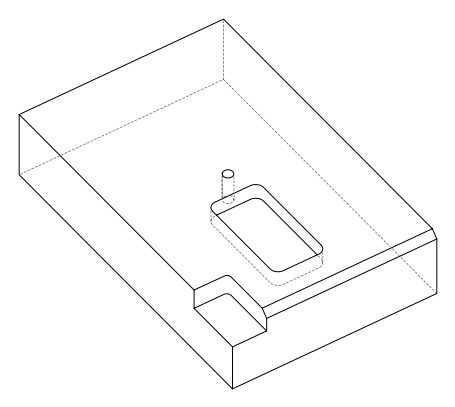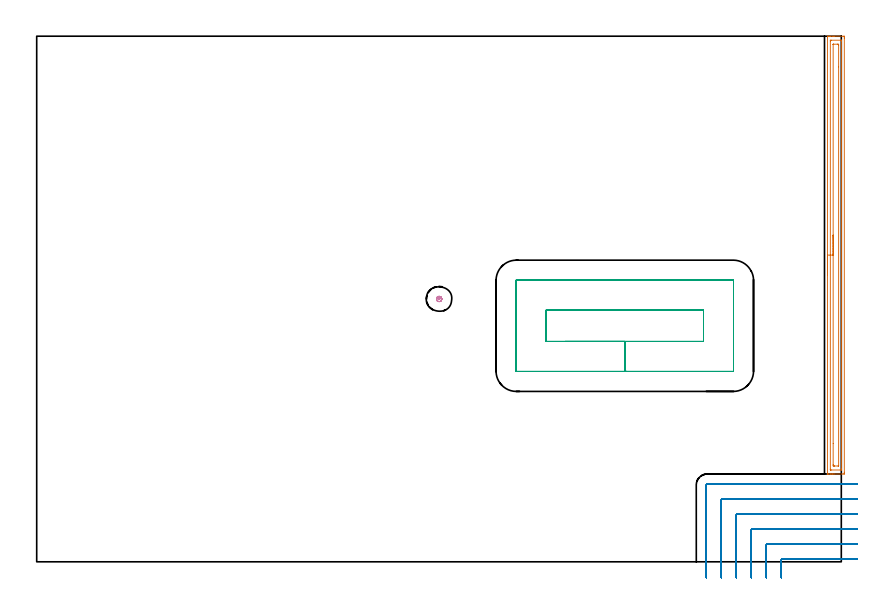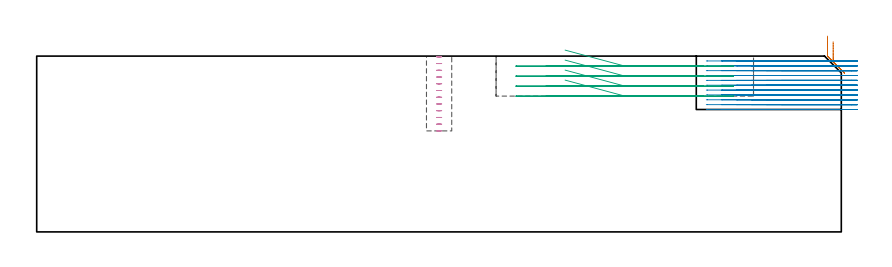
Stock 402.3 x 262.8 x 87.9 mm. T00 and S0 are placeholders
(PLAN: 4 operations, 3 tool changes, 23.4 min)
(1 AREA_MILL | FG_CHAMFER_SURFACE | UGT0205_001 | 5.49 min | 7901 mm3)
(2 MILL_CORNER_NOTCH_RECTANGULAR | CORNER_NOTCH_RECTANGULAR | NXT0201_013 | Follow Part, ap 2.5, ae 75% | 12.71 min | 84634 mm3)
(3 MILL_RECTANGULAR_POCKET | POCKET_RECTANGULAR_STRAIGHT | UGT0201_104 | Follow Part, ap 5, ae 75% | 4.61 min | 167166 mm3)
(4 MILL_BLIND_HOLE_FROM_SOLID_MATERIAL | STEP1POCKET | NXT0201_013 | Spiral | 0.6 min | 4636 mm3)
(TOOL UGT0205_001 | Chamfer Mill 20 x 3 x 45 deg. | D20 FL50 Z2)
(TOOL NXT0201_013 | ENDMILL 10mm | D10 FL30 Z4)
(TOOL UGT0201_104 | End Mill 20 mm | D20 FL22 Z2)
(OP 1 AREA_MILL)
G17 G21 G94 G90
T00 M6
G54
G17 G0 G90 X395.4 Y143.35 S1061 M3
G43 Z97.9 H0
G94 G1 Y143.388 Z97.028 F250.
Y143.502 Z96.163
Y143.691 Z95.312
Y143.953 Z94.48
Y144.287 Z93.674
Y144.69 Z92.9
Y145.159 Z92.164
Y145.69 Z91.472
Y146.279 Z90.829
Y146.922 Z90.24
Y147.614 Z89.708
Y148.35 Z89.24
Y149.124 Z88.837
Y149.93 Z88.503
Y150.762 Z88.241
Y151.614 Z88.052
Y152.478 Z87.938
Y153.35 Z87.9
Y262.644
X395.402 Y262.79 Z87.888
X395.459 Y262.793 Z87.832
X395.836 Y262.8 Z87.463
X396.294 Z87.005
X396.918 Z86.377
X398.124 Z85.172
X398.706 Z84.588
X403.175 Y262.799 Z80.122
X403.775 Y262.797 Z79.522
X403.791 Y262.793 Z79.506
X403.797 Y262.198 Z79.503
X403.8 Y261.575 Z79.5
Y44.771
X403.798 Y44.502 Z79.502
X403.792 Y43.907 Z79.506
X403.775 Y43.903 Z79.522
X403.175 Y43.9 Z80.122
X398.706 Z84.588
X398.124 Z85.173
X397.812 Z85.484
X397.231 Z86.066
X396.918 Z86.377
X395.836 Z87.463
X395.461 Y43.902 Z87.83
X395.43 Y43.905 Z87.861
X395.402 Y43.91 Z87.888
X395.4 Y44.056 Z87.9
Y153.35
X396.814 Z86.486
X396.815 Y260.414 Z86.485
X396.816 Y260.517 Z86.484
X396.819 Y260.621 Z86.481
X396.828 Y260.79 Z86.472
X396.918 Y260.793 Z86.382
X397.426 Y260.799 Z85.874
X401.895 Y260.8 Z81.405
X402.281 Y260.798 Z81.019
X402.336 Y260.795 Z80.964
X402.368 Y260.79 Z80.932
X402.379 Y260.78 Z80.921
X402.381 Y260.726 Z80.919
X402.385 Y260.518 Z80.915
X402.386 Y260.414 Z80.914
X402.385 Y46.286 Z80.915
X402.384 Y46.183 Z80.916
X402.381 Y46.078 Z80.919
X402.372 Y45.91 Z80.928
X402.281 Y45.907 Z81.019
X401.774 Y45.901 Z81.526
X397.305 Y45.9 Z85.995
X396.918 Y45.902 Z86.382
X396.863 Y45.905 Z86.437
X396.832 Y45.91 Z86.468
X396.821 Y45.92 Z86.479
X396.819 Y45.974 Z86.481
X396.815 Y46.182 Z86.485
X396.814 Y46.286 Z86.486
Y153.35
X398.228 Z85.072
X398.229 Y258.629 Z85.071
X398.23 Y258.748 Z85.07
X398.232 Y258.777 Z85.068
X398.234 Y258.785 Z85.066
X398.251 Y258.79 Z85.049
X398.364 Y258.796 Z84.936
X398.535 Y258.8 Z84.765
X400.323 Z82.977
X400.494 Y258.798 Z82.806
X400.665 Y258.792 Z82.635
X400.965 Y258.779 Z82.335
X400.967 Y258.629 Z82.333
X400.971 Y258.153 Z82.329
X400.972 Y247.474 Z82.328
X400.971 Y48.071 Z82.329
X400.97 Y47.952 Z82.33
X400.968 Y47.923 Z82.332
X400.966 Y47.915 Z82.334
X400.949 Y47.91 Z82.351
X400.836 Y47.904 Z82.464
X400.664 Y47.9 Z82.636
X398.877 Z84.423
X398.706 Y47.903 Z84.594
X398.535 Y47.908 Z84.765
X398.235 Y47.922 Z85.065
X398.233 Y48.071 Z85.067
X398.229 Y48.547 Z85.071
X398.228 Y59.181 Z85.072
Y153.35
Y154.222 Z85.11
Y155.087 Z85.224
Y155.938 Z85.412
Y156.77 Z85.675
Y157.576 Z86.009
Y158.35 Z86.411
Y159.086 Z86.88
Y159.778 Z87.411
Y160.421 Z88.001
Y161.01 Z88.644
Y161.542 Z89.336
Y162.01 Z90.072
Y162.413 Z90.845
Y162.747 Z91.651
Y163.009 Z92.483
Y163.198 Z93.335
Y163.312 Z94.2
Y163.35 Z95.072
G0 Z97.9
M5
M2
(OP 2 MILL_CORNER_NOTCH_RECTANGULAR)
G17 G21 G94 G90
T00 M6
G54
G17 G0 G90 X410.3 Y1.451 S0 M3
G43 Z97.9 H0
Z85.473
G94 G1 X407.3 Y1.405 F250.
G2 X406.717 Y1.4 R37.5 F500.
G1 X372.796
G3 X372.3 Y0.904 R0.5
G1 Y-5.
Y-8. F250.
G0 Z97.9
X410.299 Y8.964
Z85.473
G1 X407.3 Y8.906
G2 X406.717 Y8.9 R30. F500.
G1 X365.296
G3 X364.8 Y8.404 R0.5
G1 Y-5.
Y-8. F250.
G0 Z97.9
X410.299 Y16.485
Z85.473
G1 X407.3 Y16.408
G2 X406.717 Y16.4 R22.5 F500.
G1 X357.796
G3 X357.3 Y15.904 R0.5
G1 Y-5.
Y-8. F250.
G0 Z97.9
X410.298 Y24.028
Z85.473
G1 X407.3 Y23.911
G2 X406.717 Y23.9 R15. F500.
G1 X350.297
G3 X349.8 Y23.403 R0.5
G1 Y-5.
Y-8. F250.
G0 Z97.9
X410.291 Y31.656
Z85.473
G1 X407.3 Y31.423
G2 X406.717 Y31.4 R7.5 F500.
G1 X342.797
G3 X342.3 Y30.903 R0.5
G1 Y-5.
Y-8. F250.
G0 Z97.9
X409.717 Y38.9
Z85.473
G1 X406.717
X335.297 F500.
G3 X334.8 Y38.403 R0.5
G1 Y-5.
Y-8. F250.
G0 Z97.9
X410.3 Y1.4
Z83.045
G1 X407.3
X372.796 F500.
G3 X372.3 Y0.904 R0.5
G1 Y-5.
Y-8. F250.
G0 Z97.9
X410.3 Y8.9
Z83.045
G1 X407.3
X365.296 F500.
G3 X364.8 Y8.404 R0.5
G1 Y-5.
Y-8. F250.
G0 Z97.9
X410.3 Y16.4
Z83.045
G1 X407.3
X357.796 F500.
G3 X357.3 Y15.904 R0.5
G1 Y-5.
Y-8. F250.
G0 Z97.9
X410.3 Y23.9
Z83.045
G1 X407.3
X350.297 F500.
G3 X349.8 Y23.403 R0.5
G1 Y-5.
Y-8. F250.
G0 Z97.9
X410.3 Y31.4
Z83.045
G1 X407.3
X342.797 F500.
G3 X342.3 Y30.903 R0.5
G1 Y-5.
Y-8. F250.
G0 Z97.9
X410.3 Y38.9
Z83.045
G1 X407.3
X335.297 F500.
G3 X334.8 Y38.403 R0.5
G1 Y-5.
Y-8. F250.
G0 Z97.9
X410.3 Y1.4
Z80.618
G1 X407.3
X372.796 F500.
G3 X372.3 Y0.904 R0.5
G1 Y-5.
Y-8. F250.
G0 Z97.9
X410.3 Y8.9
Z80.618
G1 X407.3
X365.296 F500.
G3 X364.8 Y8.404 R0.5
G1 Y-5.
Y-8. F250.
G0 Z97.9
X410.3 Y16.4
Z80.618
G1 X407.3
X357.796 F500.
G3 X357.3 Y15.904 R0.5
G1 Y-5.
Y-8. F250.
G0 Z97.9
X410.3 Y23.9
Z80.618
G1 X407.3
X350.297 F500.
G3 X349.8 Y23.403 R0.5
G1 Y-5.
Y-8. F250.
G0 Z97.9
X410.3 Y31.4
Z80.618
G1 X407.3
X342.797 F500.
G3 X342.3 Y30.903 R0.5
G1 Y-5.
Y-8. F250.
G0 Z97.9
X410.3 Y38.9
Z80.618
G1 X407.3
X335.297 F500.
G3 X334.8 Y38.403 R0.5
G1 Y-5.
Y-8. F250.
G0 Z97.9
X410.3 Y1.4
Z78.191
G1 X407.3
X372.796 F500.
G3 X372.3 Y0.904 R0.5
G1 Y-5.
Y-8. F250.
G0 Z97.9
X410.3 Y8.9
Z78.191
G1 X407.3
X365.296 F500.
G3 X364.8 Y8.404 R0.5
G1 Y-5.
Y-8. F250.
G0 Z97.9
X410.3 Y16.4
Z78.191
G1 X407.3
X357.796 F500.
G3 X357.3 Y15.904 R0.5
G1 Y-5.
Y-8. F250.
G0 Z97.9
X410.3 Y23.9
Z78.191
G1 X407.3
X350.297 F500.
G3 X349.8 Y23.403 R0.5
G1 Y-5.
Y-8. F250.
G0 Z97.9
X410.3 Y31.4
Z78.191
G1 X407.3
X342.797 F500.
G3 X342.3 Y30.903 R0.5
G1 Y-5.
Y-8. F250.
G0 Z97.9
X410.3 Y38.9
Z78.191
G1 X407.3
X335.297 F500.
G3 X334.8 Y38.403 R0.5
G1 Y-5.
Y-8. F250.
G0 Z97.9
X410.3 Y1.4
Z75.764
G1 X407.3
X372.796 F500.
G3 X372.3 Y0.904 R0.5
G1 Y-5.
Y-8. F250.
G0 Z97.9
X410.3 Y8.9
Z75.764
G1 X407.3
X365.296 F500.
G3 X364.8 Y8.404 R0.5
G1 Y-5.
Y-8. F250.
G0 Z97.9
X410.3 Y16.4
Z75.764
G1 X407.3
X357.796 F500.
G3 X357.3 Y15.904 R0.5
G1 Y-5.
Y-8. F250.
G0 Z97.9
X410.3 Y23.9
Z75.764
G1 X407.3
X350.297 F500.
G3 X349.8 Y23.403 R0.5
G1 Y-5.
Y-8. F250.
G0 Z97.9
X410.3 Y31.4
Z75.764
G1 X407.3
X342.797 F500.
G3 X342.3 Y30.903 R0.5
G1 Y-5.
Y-8. F250.
G0 Z97.9
X410.3 Y38.9
Z75.764
G1 X407.3
X335.297 F500.
G3 X334.8 Y38.403 R0.5
G1 Y-5.
Y-8. F250.
G0 Z97.9
X410.3 Y1.4
Z73.336
G1 X407.3
X372.796 F500.
G3 X372.3 Y0.904 R0.5
G1 Y-5.
Y-8. F250.
G0 Z97.9
X410.3 Y8.9
Z73.336
G1 X407.3
X365.296 F500.
G3 X364.8 Y8.404 R0.5
G1 Y-5.
Y-8. F250.
G0 Z97.9
X410.3 Y16.4
Z73.336
G1 X407.3
X357.796 F500.
G3 X357.3 Y15.904 R0.5
G1 Y-5.
Y-8. F250.
G0 Z97.9
X410.3 Y23.9
Z73.336
G1 X407.3
X350.297 F500.
G3 X349.8 Y23.403 R0.5
G1 Y-5.
Y-8. F250.
G0 Z97.9
X410.3 Y31.4
Z73.336
G1 X407.3
X342.797 F500.
G3 X342.3 Y30.903 R0.5
G1 Y-5.
Y-8. F250.
G0 Z97.9
X410.3 Y38.9
Z73.336
G1 X407.3
X335.297 F500.
G3 X334.8 Y38.403 R0.5
G1 Y-5.
Y-8. F250.
G0 Z97.9
X410.3 Y1.4
Z70.909
G1 X407.3
X372.796 F500.
G3 X372.3 Y0.904 R0.5
G1 Y-5.
Y-8. F250.
G0 Z97.9
X410.3 Y8.9
Z70.909
G1 X407.3
X365.296 F500.
G3 X364.8 Y8.404 R0.5
G1 Y-5.
Y-8. F250.
G0 Z97.9
X410.3 Y16.4
Z70.909
G1 X407.3
X357.796 F500.
G3 X357.3 Y15.904 R0.5
G1 Y-5.
Y-8. F250.
G0 Z97.9
X410.3 Y23.9
Z70.909
G1 X407.3
X350.297 F500.
G3 X349.8 Y23.403 R0.5
G1 Y-5.
Y-8. F250.
G0 Z97.9
X410.3 Y31.4
Z70.909
G1 X407.3
X342.797 F500.
G3 X342.3 Y30.903 R0.5
G1 Y-5.
Y-8. F250.
G0 Z97.9
X410.3 Y38.9
Z70.909
G1 X407.3
X335.297 F500.
G3 X334.8 Y38.403 R0.5
G1 Y-5.
Y-8. F250.
G0 Z97.9
X410.3 Y1.4
Z68.482
G1 X407.3
X372.796 F500.
G3 X372.3 Y0.904 R0.5
G1 Y-5.
Y-8. F250.
G0 Z97.9
X410.3 Y8.9
Z68.482
G1 X407.3
X365.296 F500.
G3 X364.8 Y8.404 R0.5
G1 Y-5.
Y-8. F250.
G0 Z97.9
X410.3 Y16.4
Z68.482
G1 X407.3
X357.796 F500.
G3 X357.3 Y15.904 R0.5
G1 Y-5.
Y-8. F250.
G0 Z97.9
X410.3 Y23.9
Z68.482
G1 X407.3
X350.297 F500.
G3 X349.8 Y23.403 R0.5
G1 Y-5.
Y-8. F250.
G0 Z97.9
X410.3 Y31.4
Z68.482
G1 X407.3
X342.797 F500.
G3 X342.3 Y30.903 R0.5
G1 Y-5.
Y-8. F250.
G0 Z97.9
X410.3 Y38.9
Z68.482
G1 X407.3
X335.297 F500.
G3 X334.8 Y38.403 R0.5
G1 Y-5.
Y-8. F250.
G0 Z97.9
X410.3 Y1.4
Z66.055
G1 X407.3
X372.796 F500.
G3 X372.3 Y0.904 R0.5
G1 Y-5.
Y-8. F250.
G0 Z97.9
X410.3 Y8.9
Z66.055
G1 X407.3
X365.296 F500.
G3 X364.8 Y8.404 R0.5
G1 Y-5.
Y-8. F250.
G0 Z97.9
X410.3 Y16.4
Z66.055
G1 X407.3
X357.796 F500.
G3 X357.3 Y15.904 R0.5
G1 Y-5.
Y-8. F250.
G0 Z97.9
X410.3 Y23.9
Z66.055
G1 X407.3
X350.297 F500.
G3 X349.8 Y23.403 R0.5
G1 Y-5.
Y-8. F250.
G0 Z97.9
X410.3 Y31.4
Z66.055
G1 X407.3
X342.797 F500.
G3 X342.3 Y30.903 R0.5
G1 Y-5.
Y-8. F250.
G0 Z97.9
X410.3 Y38.9
Z66.055
G1 X407.3
X335.297 F500.
G3 X334.8 Y38.403 R0.5
G1 Y-5.
Y-8. F250.
G0 Z97.9
X410.3 Y1.4
Z63.627
G1 X407.3
X372.796 F500.
G3 X372.3 Y0.904 R0.5
G1 Y-5.
Y-8. F250.
G0 Z97.9
X410.3 Y8.9
Z63.627
G1 X407.3
X365.296 F500.
G3 X364.8 Y8.404 R0.5
G1 Y-5.
Y-8. F250.
G0 Z97.9
X410.3 Y16.4
Z63.627
G1 X407.3
X357.796 F500.
G3 X357.3 Y15.904 R0.5
G1 Y-5.
Y-8. F250.
G0 Z97.9
X410.3 Y23.9
Z63.627
G1 X407.3
X350.297 F500.
G3 X349.8 Y23.403 R0.5
G1 Y-5.
Y-8. F250.
G0 Z97.9
X410.3 Y31.4
Z63.627
G1 X407.3
X342.797 F500.
G3 X342.3 Y30.903 R0.5
G1 Y-5.
Y-8. F250.
G0 Z97.9
X410.3 Y38.9
Z63.627
G1 X407.3
X335.297 F500.
G3 X334.8 Y38.403 R0.5
G1 Y-5.
Y-8. F250.
G0 Z97.9
X410.3 Y1.4
Z61.2
G1 X407.3
X372.796 F500.
G3 X372.3 Y0.904 R0.5
G1 Y-5.
Y-8. F250.
G0 Z97.9
X410.3 Y8.9
Z61.2
G1 X407.3
X365.296 F500.
G3 X364.8 Y8.404 R0.5
G1 Y-5.
Y-8. F250.
G0 Z97.9
X410.3 Y16.4
Z61.2
G1 X407.3
X357.796 F500.
G3 X357.3 Y15.904 R0.5
G1 Y-5.
Y-8. F250.
G0 Z97.9
X410.3 Y23.9
Z61.2
G1 X407.3
X350.297 F500.
G3 X349.8 Y23.403 R0.5
G1 Y-5.
Y-8. F250.
G0 Z97.9
X410.3 Y31.4
Z61.2
G1 X407.3
X342.797 F500.
G3 X342.3 Y30.903 R0.5
G1 Y-5.
Y-8. F250.
G0 Z97.9
X410.3 Y38.9
Z61.2
G1 X407.3
X335.297 F500.
G3 X334.8 Y38.403 R0.5
G1 Y-5.
Y-8. F250.
G0 Z97.9
M5
M2
(OP 3 MILL_RECTANGULAR_POCKET)
G17 G21 G94 G90
T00 M6
G54
G17 G0 G90 X264.194 Y110.2 S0 M3
G43 Z97.9 H0
Z90.9
G94 G1 X294.05 Z82.9 F250.
X333.4 F500.
Y125.8
X254.7
Y110.2
X294.05
Y95.2
X348.3
X348.355 Y95.205
X348.395 Y95.245
X348.4 Y95.3
Y140.7
X348.395 Y140.755
X348.355 Y140.795
X348.3 Y140.8
X239.8
X239.745 Y140.795
X239.705 Y140.755
X239.7 Y140.7
Y95.3
X239.705 Y95.245
X239.745 Y95.205
X239.8 Y95.2
X294.05
X295.05
G0 X264.194 Y110.2 Z85.9
G1 X294.05 Z77.9 F250.
X333.4 F500.
Y125.8
X254.7
Y110.2
X294.05
Y95.2
X348.3
X348.355 Y95.205
X348.395 Y95.245
X348.4 Y95.3
Y140.7
X348.395 Y140.755
X348.355 Y140.795
X348.3 Y140.8
X239.8
X239.745 Y140.795
X239.705 Y140.755
X239.7 Y140.7
Y95.3
X239.705 Y95.245
X239.745 Y95.205
X239.8 Y95.2
X294.05
X295.05
G0 X264.194 Y110.2 Z80.9
G1 X294.05 Z72.9 F250.
X333.4 F500.
Y125.8
X254.7
Y110.2
X294.05
Y95.2
X348.3
X348.355 Y95.205
X348.395 Y95.245
X348.4 Y95.3
Y140.7
X348.395 Y140.755
X348.355 Y140.795
X348.3 Y140.8
X239.8
X239.745 Y140.795
X239.705 Y140.755
X239.7 Y140.7
Y95.3
X239.705 Y95.245
X239.745 Y95.205
X239.8 Y95.2
X294.05
X295.05
G0 X264.194 Y110.2 Z75.9
G1 X294.05 Z67.9 F250.
X333.4 F500.
Y125.8
X254.7
Y110.2
X294.05
Y95.2
X348.3
X348.355 Y95.205
X348.395 Y95.245
X348.4 Y95.3
Y140.7
X348.395 Y140.755
X348.355 Y140.795
X348.3 Y140.8
X239.8
X239.745 Y140.795
X239.705 Y140.755
X239.7 Y140.7
Y95.3
X239.705 Y95.245
X239.745 Y95.205
X239.8 Y95.2
X294.05
X295.05
G0 Z97.9
M5
M2
(OP 4 MILL_BLIND_HOLE_FROM_SOLID_MATERIAL)
G17 G21 G94 G90
T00 M6
G54
G17 G0 G90 X201.2 Y131.4 S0 M3
G43 Z97.9 H0
Z87.533
G94 G3 X201.83 Y132.07 R0.631 F250.
X201.118 Y132.697 R0.67
X199.903 Y131.318 R1.3
X201.118 Y132.697 R-1.3
X200.51 Y132.008 R0.65
X201.2 Y131.4 R0.65
G0 Z84.167
G3 X201.83 Y132.07 R0.631
X201.118 Y132.697 R0.67
X199.903 Y131.318 R1.3
X201.118 Y132.697 R-1.3
X200.51 Y132.008 R0.65
X201.2 Y131.4 R0.65
G0 Z80.8
G3 X201.83 Y132.07 R0.631
X201.118 Y132.697 R0.67
X199.903 Y131.318 R1.3
X201.118 Y132.697 R-1.3
X200.51 Y132.008 R0.65
X201.2 Y131.4 R0.65
G0 Z77.433
G3 X201.83 Y132.07 R0.631
X201.118 Y132.697 R0.67
X199.903 Y131.318 R1.3
X201.118 Y132.697 R-1.3
X200.51 Y132.008 R0.65
X201.2 Y131.4 R0.65
G0 Z74.067
G3 X201.83 Y132.07 R0.631
X201.118 Y132.697 R0.67
X199.903 Y131.318 R1.3
X201.118 Y132.697 R-1.3
X200.51 Y132.008 R0.65
X201.2 Y131.4 R0.65
G0 Z70.7
G3 X201.83 Y132.07 R0.631
X201.118 Y132.697 R0.67
X199.903 Y131.318 R1.3
X201.118 Y132.697 R-1.3
X200.51 Y132.008 R0.65
X201.2 Y131.4 R0.65
G0 Z67.333
G3 X201.83 Y132.07 R0.631
X201.118 Y132.697 R0.67
X199.903 Y131.318 R1.3
X201.118 Y132.697 R-1.3
X200.51 Y132.008 R0.65
X201.2 Y131.4 R0.65
G0 Z63.967
G3 X201.83 Y132.07 R0.631
X201.118 Y132.697 R0.67
X199.903 Y131.318 R1.3
X201.118 Y132.697 R-1.3
X200.51 Y132.008 R0.65
X201.2 Y131.4 R0.65
G0 Z60.6
G3 X201.83 Y132.07 R0.631
X201.118 Y132.697 R0.67
X199.903 Y131.318 R1.3
X201.118 Y132.697 R-1.3
X200.51 Y132.008 R0.65
X201.2 Y131.4 R0.65
G0 Z57.233
G3 X201.83 Y132.07 R0.631
X201.118 Y132.697 R0.67
X199.903 Y131.318 R1.3
X201.118 Y132.697 R-1.3
X200.51 Y132.008 R0.65
X201.2 Y131.4 R0.65
G0 Z53.867
G3 X201.83 Y132.07 R0.631
X201.118 Y132.697 R0.67
X199.903 Y131.318 R1.3
X201.118 Y132.697 R-1.3
X200.51 Y132.008 R0.65
X201.2 Y131.4 R0.65
G0 Z50.5
G3 X201.83 Y132.07 R0.631
X201.118 Y132.697 R0.67
X199.903 Y131.318 R1.3
X201.118 Y132.697 R-1.3
X200.51 Y132.008 R0.65
X201.2 Y131.4 R0.65
G0 Z97.9
M5
M2
